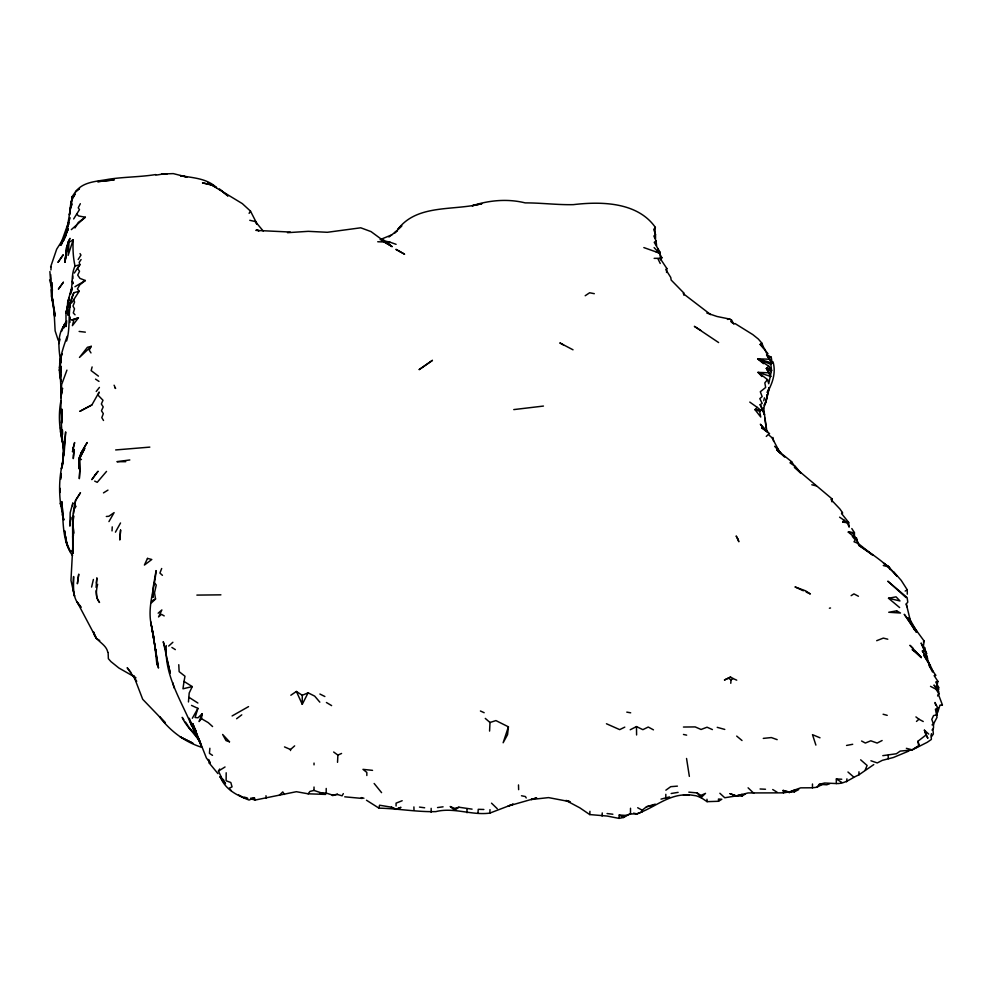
<?xml version="1.0" encoding="UTF-8"?>
<svg xmlns="http://www.w3.org/2000/svg" width="992" height="992" viewBox="0 0 992 992"><rect width="100%" height="100%" fill="white"/><g stroke="black" fill="none" stroke-linecap="round" stroke-linejoin="round"><path stroke-width="1.49" d="M250.716 798.82L255.142 800.048L296.385 791.703L308.152 793.811L325.711 794.406L314.018 790.426L314.018 787.028M63.699 519.758L60.4 502.969L60.872 506.032C58.863 491.809 59.136 476.966 62.608 462.954L61.417 468.956L64.257 451.943L65.658 431.904L62.484 465.223M790.55 791.442L800.693 787.846L812.46 787.784L812.473 784.002M569.78 801.61L565.961 800.457L579.874 807.86L589.732 814.568L607.141 816.044L619.008 818.388L619.231 815.027L625.915 815.436L630.478 814.01L630.515 808.257M343.331 793.625L342.104 795.82L337.863 794.629L332.035 794.927L326.182 793.067L326.219 788.454M661.007 799.13L665.793 797.866L665.818 794.307M188.443 701.952L189.199 693.011L192.25 686.6L184.028 681.417L184.983 676.246L179.143 671.646L178.771 664.702M61.306 394.878L61.43 385.156L66.923 370.128M935.754 705.337L934.997 702.485L937.713 707.891L936.907 715.381M52.092 286.056L51.906 296.038L54.709 316.522L53.99 309.888L55.13 330.844L58.206 340.293M52.154 282.633L51.906 296.038L53.097 303.13L51.658 296.261L52.365 289.59L51.906 296.038L51.361 289.366L51.398 296.186L55.068 315.431M79.199 457.783L79 468.807L79.1 462.036L80.997 453.059L87.135 442.593L80.997 453.059L79.1 458.143M166.259 645.519C164.213 675.18 181.003 700.191 191.902 726.305L189.819 720.353L196.614 736.324L199.752 740.925L193.552 729.852L189.336 718.27M72.912 543.926L70.965 580.394L74.549 596.167L73.433 591.319L73.606 576.513C72.862 587.264 72.478 599.391 81.257 607.253M812.46 787.784L816.887 787.251L819.268 784.337L824.65 783.01L836.268 783.556L836.368 778.968L841.774 779.241M80.278 457.275L84.804 448.272L79.372 458.564L79.819 471.126L79.62 458.564M68.051 312.046L67.977 315.121L67.89 310.012M59.892 492.528L60.004 488.3M761.93 376.514L758.049 372.372L770.772 376.464L768.688 372.794L758.049 372.372L767.535 379.614L768.713 383.743L771.54 370.376L770.834 364.349L772.123 362.973L771.23 357.157L766.605 354.913L767.982 353.722L760.17 344.41L761.732 342.996L758.334 339.041L752.829 334.614L734.948 323.491M836.268 783.556C845.234 783.99 851.248 778.063 858.874 774.864L858.973 771.801M72.391 519.548L73.73 509.64L76.086 506.267M61.43 385.156L60.76 411.234L61.69 418.686L61.752 414.916L61.566 423.237L61.938 409.126L61.417 424.774L63.525 455.34L63.637 451.906L62.372 465.223M366.494 800.246L378.956 808.145C397.941 808.567 416.975 812.088 435.823 811.617C453.803 807.042 471.584 815.585 489.825 813.105L489.986 809.633M337.528 762.327L337.888 755.098L333.659 752.01M112.034 530.906L112.232 526.864M489.577 731.079L489.998 722.486L485.274 718.406M602.082 816.056L602.243 812.932M52.092 295.145L50.691 274.586M50.927 269.948L51.088 266.848M924.395 648.855L924.47 647.379L925.796 651.856M589.732 814.568L589.942 811.307M60.748 479.26L61.033 474.846M72.962 549.556L72.751 552.618L72.602 523.057M68.994 242.916L68.126 255.428L73.185 239.804L68.522 242.556M666.55 272.453L666.835 268.497L660.052 258.304L654.15 258.354M73.557 513.496L75.578 500.402L80.426 492.764L75.578 500.402L73.879 509.268M60.983 380.891C56.718 365.775 62.211 350.486 67.146 336.313M60.686 477.97L61.058 473.457M477.946 813.192L478.256 809.323L483.86 809.484M730.769 683.277L731.054 679.793L733.162 678.565L736.721 680.177M96.075 587.351L96.881 577.865L96.422 583.073M209.87 748.266L209.424 753.35L212.499 755.346M67.58 309.442L67.989 305.474M73.185 239.804C72.701 248.608 73.086 257.511 75.032 265.992C70.866 274.685 73.098 284.791 70.444 294.041M60.958 400.669C58.069 415.164 59.483 429.784 62.93 444.019M508.412 726.826L507.569 734.601L503.142 742.76L508.412 726.826L495.913 720.589L489.998 722.486M67.344 246.512L68.002 242.209L69.986 238.328L66.613 247.343L64.988 262.248L66.03 255.118M66.613 247.343L64.939 262.297L67.927 242.271M831.941 501.803L832.251 499.063L794.332 467.108L800.284 472.837M846.585 781.845L846.932 778.832M60.673 362.378C58.838 349.072 56.147 333.213 66.452 322.598L64.021 327.782L66.762 320.949M67.878 302.994L67.53 310.347L68.584 315.233L68.237 312.629M70.99 517.402L69.862 526.12L70.184 512.703L72.875 502.87L72.503 505.771M924.085 650.293L924.47 647.379M66.6 340.988C71.374 325.153 66.476 307.818 73.83 292.714L79.199 291.264L77.426 288.932L79.831 284.803L85.337 280.513L79.955 278.392L77.698 275.106L79.534 271.262L77.5 268.448L79.856 264.74L79.186 262.322L81.096 259.569M184.028 681.417L182.962 688.795L192.25 686.6M654.782 233.368L655.352 227.366C637.596 202.108 601.722 201.277 573.388 204.637C557.38 205.009 541.31 202.839 525.202 202.889C507.606 198.536 489.304 200.223 472.167 205.753L481.938 203.645C454.076 211.06 417.272 203.658 397.866 229.326L401.81 225.792L394.419 233.132L397.346 230.504L388.938 237.001M66.538 322.871L65.98 326.579L65.993 313.088L68.956 300.514M202.194 713.694L199.082 721.556L201.45 718.654L202.194 713.694L198.003 717.786L195.064 717.501L197.929 708.375L191.518 705.411M66.464 252.253L66.898 249.389M70.432 294.339L71.238 289.242L67.617 302.709L67.493 306.292L68.994 297.526L68.15 301.63M60.326 365.192L59.433 370.562L61.256 359.612M71.474 291.549L71.895 288.982M70.916 206.076L67.158 227.999L63.724 240.275L66.204 233.864L61.144 244.888L66.204 233.864M71.424 203.1L72.044 196.813L75.652 191.568L79.521 188.517L75.59 191.865C82.906 181.486 97.129 181.486 108.512 179.279C124.161 176.849 140.046 177.097 155.657 174.567M923.403 646.176L924.184 641.13L910.272 622.071L917.054 631.966L908.908 617.706L910.805 622.381L906.266 603.93L907.779 602.156L907.122 597.544L887.803 581.188L906.093 597.618M70.953 205.245L69.39 215.016L71.027 201.5L75.181 193.899L72.738 197.569M71.449 202.542L72.441 197.148M97.625 584.251C96.224 590.265 95.145 597.37 99.522 602.479L96.807 597.742L96.137 590.773M378.956 808.145L379.539 805.219L391.443 807.178L396.056 809.236L400.954 807.339L396.019 809.398L391.443 807.178M155.149 646.796L150.722 622.021C147.944 604.835 154.752 587.847 156.079 570.611L153.19 587.252L153.264 596.304M71.436 290.681L72.032 287.841M763.232 408.977L766.047 401.834L767.287 394.63L765.923 401.586L764.162 405.381L766.047 401.512L768.961 387.76M766.928 397.606L769.42 387.773L767.188 392.435M794.27 791.901L794.679 790.029L798.684 789.607L794.27 791.901L790.438 791.901M763.728 400.818L764.423 397.829M67.952 304.842L65.993 313.088L67.915 304.78M91.599 587.066L93.397 579.464M930.918 735.977L931.5 733.646M73.83 319.957L72.404 325.649L78.43 317.862L71.883 319.945L78.43 317.862M92.12 366.941L91.152 370.611L98.444 376.142M58.875 343.579L60.066 339.103M50.617 266.997L56.68 249.178L66.08 234.459L63.352 239.134L68.064 228.966L66.675 232.636M69.105 222.307L67.245 228.123L68.758 223.919M666.835 268.497L665.793 269.539L670.753 277.438L671.162 280.042L683.624 292.789L683.327 293.682L710.632 314.588M73.83 292.714L70.221 303.006L70.122 306.937L70.122 302.907L70.209 307.309M660.97 260.028L661.85 257.66L659.246 253.034L654.112 247.603M66.613 233.07L68.212 228.916M161.684 568.503L159.91 573.066L162.428 575.323M936.758 686.551L937.899 681.38L934.191 675.664L935.692 675.267L934.501 675.85M865.173 770.09L867.095 765.464L860.659 759.822M61.578 331.328L65.063 323.107L63.228 327.174M60.338 245.148L70.147 217.818M70.407 208.134L72.292 203.955M67.245 231.52L63.451 239.432L65.633 235.922M767.386 392.1C772.743 383.086 776.104 372.236 773.016 361.844M290.83 695.243L296.397 691.474L302.262 704.308L308.115 692.825L314.687 696.124L319.833 702.15M80.34 203.707L78.219 207.824L79.459 209.659L73.656 218.934M933.125 724.718L937.018 717.352L935.444 709.23L937.713 707.891M706.85 313.05L717.067 316.498L729.839 319.102L731.513 320.069L730.757 321.47L732.877 323.33M63.637 239.642L65.708 235.898M91.264 346.344L79.472 357.442L87.408 347.299L91.264 346.344L89.193 350.102L90.979 352.929M115.432 532.171L120.528 522.97M91.884 404.947L79.93 411.283L91.884 404.947L99.163 392.051L98.047 395.176L102.994 400.26L101.345 404.004L103.218 406.906L101.469 410.762L103.329 413.652L101.804 417.62L103.515 420.484M192.324 718.258L197.929 708.375M108.946 521.594L114.105 512.616L108.872 516.262L106.318 516.485M71.536 303.019L79.199 291.264M74.958 227.962L78.306 222.394L85.337 217.223L78.653 215.971L76.62 214.061M832.251 499.063L830.974 499.497L839.902 508.97L842.431 512.542L841.538 513.558L848.656 522.387L842.692 522.139L843.932 520.093L839.604 517.167M937.601 695.987L938.978 693.73L935.679 688.808L937.105 688.51L933.993 685.063L938.816 692.391L937.279 688.051L938.655 687.369L935.766 682L937.899 681.38M220.993 776.438L218.426 771.094L219.716 768.998M249.091 213.342L250.48 211.11L242.308 203.608L207.985 182.788L216.504 187.562C206.646 178.275 192.894 177.866 180.346 175.646L187.017 177.084L173.278 173.612L161.56 174.022M78.17 259.52L80.947 255.093L80.03 253.592M74.363 273.011L79.856 264.74L75.032 265.992M633.578 813.155L636.579 813.824C654.212 808.207 669.203 793.104 689.304 795.063M931.104 737.242L933.36 734.018L932.926 729.393M63.29 327.062L66.452 322.598M932.021 730.112L933.509 728.004L933.509 724.148L931.786 719.398L933.571 715.567L937.018 714.872M308.152 793.811L309.95 791.418L314.018 790.426M655.352 227.366L653.74 229.474L655.501 234.36L655.538 238.663M96.236 391.493L99.423 387.413M643.845 247.578L659.246 253.034L659.978 252.142L654.261 242.37L655.997 240.796L653.902 236.071L655.501 234.36M767.535 379.614L764.832 382.862L765.675 387.45L760.306 391.753L762.141 396.564L759.81 398.648L762.178 403.372L760.182 404.674L764.51 414.768L766.928 431.694M106.528 471.411L97.228 482.323L94.699 481.108M923.391 641.985L924.184 641.13M279.236 795.373L282.757 791.901L284.444 794.443M766.283 436.443L768.267 434.496L772.136 437.844L779.749 452.278M759.636 411.258L760.988 410.403L757.256 407.414L754.962 409.609L760.728 417.024L759.636 411.258L754.962 409.609L760.988 410.403L762.662 409.349L760.182 404.674M688.944 794.741L696.272 795.807L701.059 797.618L705.523 793.364L700.885 795.448L697.14 792.918L688.82 792.149M151.54 602.764L155.546 598.97L154.516 592.832L156.252 585.057L154.802 583.197M168.69 646.065L172.881 642.258M916.484 721.432L918.939 719.225L923.242 721.519M906.366 748.328L912.057 749.803L918.716 745.91L917.935 741.272L925.933 735.047L924.42 730.199L928.723 734.08M71.337 229.623L85.337 217.223M158.162 613.205L161.87 609.931L158.559 616.937L161.448 614.308L164.213 615.908M290.52 750.547L290.52 749.518L294.649 745.872M625.915 815.436L623.534 817.482L619.008 818.388M770.772 376.464L766.407 368.392L768.887 366.284L771.54 370.376L766.407 368.392L768.688 372.794M642.208 811.989L642.208 810.191L646.511 806.744L655.29 804.14M217.93 773.611L209.362 763.195L210.056 762.65L208.841 759.798M236.604 718.729L241.763 714.848M791.604 461.664L790.016 462.842L794.245 465.756L791.604 461.664L776.761 449.835L780.344 452.625M665.855 790.19L670.716 786.681L677.412 786.135M458.899 807.215L454.708 810.228L450.182 806.521L454.671 808.393L458.899 807.215L472.08 809.15M873.766 764.596L858.874 774.864M931.339 737.899L931.339 739.449L927.322 742.252L912.057 750.002L900.215 751.08L896.408 753.746L882.806 755.656M585.193 295.74L589.632 292.764L594.307 293.682M851.136 595.671L853.926 593.886L858.44 596.254M103.478 492.888L107.954 490.11M218.426 771.094L225.035 766.977M719.87 793.265L724.755 797.754L736.275 795.906L742.016 796.043L745.513 793.91M718.493 801.276L721.804 799.267L718.481 799.031L718.493 801.276L707.073 801.66L701.059 797.618L697.14 792.918M905.175 591.058L907.258 589.806L901.22 580.382L893.643 571.789M74.933 286.738L85.337 280.513M232.103 715.951L248.546 706.614M771.23 357.157L770.474 357.591L766.605 354.913L772.123 362.973L757.702 358.856L763.468 363.655M730.546 677.065L724.507 679.979L730.546 677.065L733.162 678.565M636.219 814.345L641.266 812.175M629.759 813.961L623.534 817.482L619.231 815.027M915.244 747.918L919.398 745.624L917.935 741.272M151.54 601.115L155.546 598.97M938.978 693.73L938.296 694.09L942.4 704.915L941.371 705.238M816.887 787.251L822.269 784.449M882.111 740.516L877.139 743.07L870.815 740.801L865.346 743.033L861.577 741.012M630.218 729.765L636.48 726.578L642.878 729.666L648.247 727.024L653.455 729.852M932.046 724.892L933.509 724.148M624.786 727.124L619.702 729.628L606.447 723.751M391.865 234.794L380.097 239.655M787.735 792.149L783.457 792.856L783.159 790.413L789.297 792.558L794.679 790.029M337.888 755.098L341.57 753.461M296.397 691.474L302.262 695.28L308.115 692.825M255.142 800.048L254.423 797.828L249.066 800.048C237.088 795.398 225.333 789.818 220.274 776.823L223.832 780.419L220.298 776.823L223.2 781.473M918.716 745.91L919.398 745.624M772.136 437.844L772.979 437.497L773.648 441.39M402.169 800.73L396.081 803.148L396.081 806M876.692 640.696L883.314 638.104L887.79 639.22M661.85 257.66L658.093 259.048L660.226 263.475M829.796 783.705L826.758 784.771L819.268 784.337M908.92 751.006L893.358 757.504L882.347 760.343L877.263 762.935L870.926 760.777M337.454 793.972L332.692 795.609L332.035 794.927M489.825 813.105L513.224 804.165L508.09 806.074L536.635 797.915L531.104 799.54L548.564 797.605L569.879 801.672M736.337 795.956L730.062 793.712L736.337 795.956L748.067 792.943L783.457 792.856M736.275 795.906L741.966 794.319L742.016 796.043M665.793 797.866L669.563 796.923M852.339 536.412L855.278 539.921L854.013 541.768L858.502 543.554L855.997 538.42L848.284 532.096L854.434 532.654L854.434 535.407M287.494 232.686L308.264 231.334L327.335 232.289L360.741 227.8L371.045 231.607L385.801 242.47L381.585 239.89L389.918 244.677L384.524 241.75M646.511 806.744L653.083 805.33M829.399 608.22L830.515 607.984M846.548 745.451L852.698 744.285M888.51 598.25L896.061 596.837L899.98 600.954L888.51 598.25L899.632 607.563M671.175 793.501L678.119 792.372M155.942 175.125L161.56 174.257M513.769 409.597L543.442 406.063M129.828 459.966L116.92 461.689L125.736 461.689M437.534 807.562L443.077 806.818M727.483 319.399L729.839 319.102M942.4 704.915L939.97 705.2L937.638 712.467L936.882 709.615M250.542 798.262L254.423 797.828M763.282 738.395L771.33 737.564L777.17 739.648M115.667 449.946L149.829 447.119M162.986 174.146L167.226 173.811M630.478 814.01L636.579 813.824M80.451 606.224L77.227 602.144L96.336 638.278L93.471 631.867C94.624 641.08 105.908 643.2 107.793 652.19M196.875 595.101L220.906 594.84M683.451 727.037L695.169 726.913L701.071 729.48L707.036 727.21L712.405 729.579M381.796 240.498L384.462 240.486L381.374 240.411M686.377 795.026L683.438 795.001L689.316 795.299M768.887 366.284L757.702 358.856L769.122 359.191M290.259 232.041L255.812 230.392M377.741 241.75L384.226 241.974L392.063 246.574L384.226 241.974M319.61 792.806L326.182 793.067M238.613 794.939L244.875 798.238L247.789 798.349M760.07 788.987L765.489 789.248M385.9 241.887L390.067 242.234L396.106 244.317M372.533 770.362L362.973 769.358L366.829 772.421L366.829 775.508M79.124 331.427L85.337 332.159M607.067 813.539L612.858 814.234M842.692 522.139L847.788 522.759L843.932 520.093M419.48 807.091L424.663 807.786M344.732 796.824L362.192 798.436M848.284 532.096L853.145 532.964M626.795 712.132L630.676 712.814M521.47 795.758L525.4 796.539L526.219 797.965M683.476 734.452L686.65 735.146M249.761 220.298L255.328 221.551L263.202 230.987M361.249 797.605L363.928 798.225M381.771 240.238L390.067 242.234M811.803 484.778L816.391 485.882M783.159 790.413L787.66 791.542M246.723 797.779L244.193 797.146L244.875 798.238M883.289 565.527L888.621 566.891L896.929 576.116C886.402 563.493 872.439 554.206 858.762 545.315L872.861 555.21L858.291 543.529M883.103 714.24L887.22 715.344M717.216 727.334L724.78 729.43M258.825 230.69L256.494 229.834L258.887 230.851M655.923 251.683L659.246 253.034M820 737.8L812.498 734.675L815.883 745.091M757.702 358.856L770.834 364.349M284.506 746.914L290.52 749.518M79.372 458.564L81.468 459.519M803.384 590.773L795.001 586.917L805.64 590.872L810.365 593.985L806.174 592.063M480.413 710.991L484.17 712.715M201.264 747.162C184.475 741.743 170.054 730.893 159.563 716.757L165.379 722.858L142.699 699.286L133.573 675.552L135.557 679.012M319.895 694.04L324.868 696.508M573.016 349.804L559.823 342.897L563.53 344.956M930.508 686.328L934.948 688.696M637.682 807.748L642.208 810.191M135.892 677.697L118.866 668L110.93 661.602L108.364 658.688L108.128 652.525M886.885 565.651L889.254 567.015L890.444 569.532M728.438 678.28L731.054 679.793M201.45 718.654L208.258 722.647L212.573 726.553M326.418 702.51L331.613 705.61M96.075 638.278L99.721 640.51M189.15 697.426L197.892 703.03M772.731 789.533L777.195 792.286M700.699 330.324L694.363 326.343L718.617 342.55M171.901 647.441L175.336 649.624M836.368 778.968L841.91 782.514M95.517 379.118L98.989 381.399M889.254 567.015L883.5 563.134L888.621 566.891L889.973 569.445M767.349 431.656L761.583 427.701L769.569 433.752L760.343 424.229L765.849 431.21M749.778 402.082L757.256 407.414M766.407 368.392L770.908 371.64M915.926 716.906L918.939 719.225M769.234 368.454L771.54 370.376M736.696 736.089L742.004 740.516M774.64 446.288L780.592 452.823L776.761 449.835L784.684 457.101M921.295 657.572L912.169 649.549L916.112 652.054L921.295 657.572L909.937 645.296L912.962 648.235M847.962 772.012L853.566 776.922M748.092 787.822L753.746 793.24M491.524 803.173L497.265 808.703M114.936 387.773L115.605 388.455L114.092 385.218M760.17 344.41L764.038 348.378L761.732 342.996M75.045 314.799L73.284 312.939L74.499 308.81L72.999 306.057L74.586 302.052L73.582 299.534M778.608 450.653L780.592 452.823L777.257 448.558L780.741 453.58M196.614 736.262L188.43 726.838L191.208 730.335M231.334 790.76L229.189 788.194L232.054 786.879L230.814 782.502L226.126 780.803L226.188 772.768M800.606 472.738L794.629 465.533M374.145 783.482L381.573 792.645M210.056 762.65L206.435 758.062L192.708 723.466L196.838 734.65L192.832 724.805L196.218 731.29M197.445 737.316L199.107 739.424M130.808 672.316L127.174 667.69L136.735 681.318M220.398 776.773L225.506 783.655L220.298 776.823L223.349 781.708M935.692 675.267L929.082 665.334L932.468 671.906M183.818 719.708L182.181 717.352C186.546 727.359 195.759 734.055 200.793 743.678M185.467 722.077L187.922 725.611M766.605 354.913L772.123 362.973M924.829 654.633L922.262 650.802L927.235 658.465L929.702 665.161L923.713 655.03L930.087 664.987L933.075 671.621M851.806 528.562L854.434 532.654M852.649 532.828L855.997 538.42M925.933 735.047L927.88 738.296L924.42 730.199M731.513 320.069L733.931 324.272M72.565 555.681C61.479 539.983 63.637 519.771 61.789 501.543L62.992 514.898M913.272 627.477L914.55 629.833L911.437 623.608M255.328 221.551L256.717 224.142M911.425 623.658L912.652 626.2M847.23 522.945L849.078 526.752M250.48 211.11L257.139 224.105M764.423 348.539L766.469 352.991M73.16 553.102L72.044 550.585L73.197 553.263M196.937 735.766L201.723 747.286M924.618 651.508L921.122 643.052L926.826 653.728L925.896 654.088L927.235 658.465M925.796 654.336L927.545 658.564L926.999 655.997M762.662 409.349L764.51 414.768L763.766 408.059M59.384 367.201L60.128 369.495M166.123 651.632L163.258 641.663L170.264 673.159M49.6 279.893L51.076 285.051M208.332 759.45L209.362 763.195M72.974 283.464L72.329 281.071L72.949 283.675M63.848 519.932L62.422 514.526L63.389 519.349M172.769 682.645L174.17 688.051M166.941 659.32L169.967 671.844M60.512 431.557L62.893 443.858M66.315 541.272L67.729 546.704L70.42 551.899L65.658 540.33L67.096 544.943L65.584 536.374M657.932 248.707L658.514 251.484M55.093 315.344L52.452 298.034M856.617 538.048L857.782 543.864M906.266 603.93L906.812 606.732M789.161 791.914L789.297 792.558M766.097 427.354L764.745 418.016M155.645 649.537L156.141 652.265M63.959 451.062L60.5 427.738M64.592 530.67L65.088 533.522M64.567 530.943L66.055 540.057M60.996 381.002L60.413 377.32L61.281 366.457L60.413 377.32L61.182 394.605M686.551 758.471L689.353 776.376M156.314 654.844L151.875 627.948L158.472 668.062L154.653 644.068L156.947 664.95L156.724 657.845M655.997 240.796L656.605 245.47M50.766 282.621L51.634 289.342M265.968 795.745L266.265 798.176M73.272 527.546L73.904 533.138M848.656 522.387L849.09 526.938M72.689 275.888L72.937 278.591M60.562 360.642L60.76 362.787M683.624 292.789L683.835 295.17M69.899 319.647L69.676 316.646L69.961 322.412M700.885 795.448L701.059 797.618M72.999 551.75L72.701 536.238L72.924 547.522M49.898 271.535L50.443 279.236M659.978 252.142L660.25 256.68M152.842 597.283L152.681 594.295L152.83 597.382M72.044 196.813L72.168 199.392M706.974 799.242L707.073 801.66M888.15 755.358L888.286 758.744M72.813 523.342L73.247 535.717M60.661 374.79L60.748 377.344M156.153 649.574L156.24 652.203M518.494 784.932L518.642 789.669M413.912 806.918L413.999 810.253M61.405 433.194L61.479 436.034M466.947 808.716L467.034 812.758M636.48 726.578L636.591 734.973M73.334 529.505L73.396 535.692M431.148 808.344L431.185 812.361M907.258 589.806L907.283 594.158M302.262 695.28L302.262 704.308M938.655 687.369L938.655 689.899M842.431 512.542L842.431 513.806M314.03 763.071L314.03 764.857M62.347 429.92L62.434 434.558L62.384 429.97M72.986 522.313L72.788 526.33L73.594 515.84L72.986 522.313M79.806 470.568L79.335 478.528L79.806 470.568M73.507 455.055L73.284 458.626L74.14 449.376L73.507 455.055M120.59 530.088L119.834 539.735L120.59 530.088M78.008 579.068L77.376 583.767L78.752 574.132L78.008 579.068M73.11 447.975L72.515 451.868L74.636 442.556L73.11 447.975M61.43 393.799L60.785 397.718L62.546 388.219L61.43 393.799M60.624 358.658L59.632 363.965L61.888 353.71L60.624 358.658M147.486 558.397L144.41 565.056L151.776 559.5L147.486 558.397M63.364 282.286L58.503 288.982L63.364 282.286M63.091 254.981L58.082 262.223L63.091 254.981M95.071 474.982L91.847 479.632L98.072 471.237L95.071 474.982M432.376 360.418L419.244 369.557L432.376 360.418M896.644 610.849L888.745 612.262L900.488 613.019L896.644 610.849M102.908 181.09L97.65 181.672L114.192 179.899L102.908 181.09M209.721 184.376L202.504 182.875L213.578 185.529L209.721 184.376M229.487 741.805L226.04 740.602L222.642 734.464L229.487 741.805M192.671 743.082L180.42 736.969L192.671 743.082M399.714 251.472L395.92 249.364L404.612 254.212L399.714 251.472M222.332 191.369L219.393 189.075L227.962 195.994L222.332 191.369M906.738 617.632L904.233 614.296L916.459 632.239L906.738 617.632M738.122 539.35L736.176 535.978L738.842 541.744L738.122 539.35M154.256 639.766L150.722 622.021L154.256 639.766"/></g></svg>
